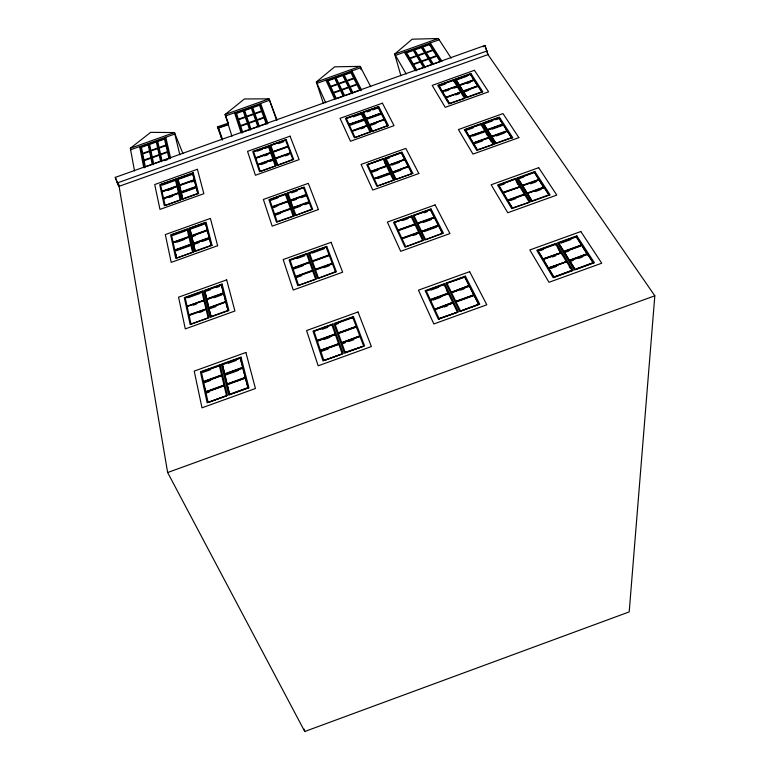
<?xml version="1.0" encoding="UTF-8"?>
<svg xmlns="http://www.w3.org/2000/svg" width="770" height="770" viewBox="0 0 770 770"><rect width="100%" height="100%" fill="white"/><g stroke="black" fill="none" stroke-linecap="round" stroke-linejoin="round"><path stroke-width="1.16" d="M483.194 46.845L484.956 45.459L487.968 54.603L118.811 186.407L115.182 177.418L484.956 45.459L487.968 54.603L654.818 295.796L629.196 611.9L304.756 731.5L167.639 472.53L118.724 184.145M134.529 170.988L130.332 148.263L150.67 132.353L174.424 132.555L182.923 153.49M167.639 472.53L654.818 295.796M201.374 371.92L219.44 365.75L201.374 371.92L208.102 402.392L226.524 395.722L219.306 365.442M241.674 368.05L224.734 374.172L222.328 364.354L240.24 357.886L242.81 367.646L240.24 357.886M314.016 331.244L331.87 324.796L314.016 331.244L323.881 360.514L341.149 354.267M345.316 352.756L334.873 323.708L352.718 317.269L363.652 346.125L345.201 352.439L362.574 346.519M426.176 290.742L443.953 284.322L457.418 312.206L439.15 318.819L426.176 290.742L426.474 291.695M469.238 285.834L464.801 277.142L446.947 283.235L464.714 276.825L469.142 285.516L451.316 292.311L469.142 285.516M537.864 250.404L555.565 244.013L560.868 252.724L543.023 259.172L537.864 250.404L543.023 259.172M558.77 243.917L558.548 242.935L576.239 236.554L581.716 245.197L576.307 236.881L558.625 243.262L563.881 251.636L580.609 245.591M224.734 374.172L222.463 364.662L240.365 358.194M334.989 324.026L352.824 317.587M426.272 291.06L444.049 284.64M537.941 250.731L555.642 244.34M202.905 372.43L210.749 369.6M228.324 363.257L236.149 360.427M322.178 329.358L327.75 327.346M338.559 323.448L335.219 324.651L334.873 323.708M430.911 290.088L438.688 287.287M540.309 250.587L543.63 249.384M560.984 243.118L570.926 239.528M224.599 373.864L242.675 367.338M542.946 258.845L560.868 252.724M558.548 242.935L563.813 251.309L581.648 244.86M203.607 381.805L220.557 375.683M317.23 340.754L335.239 334.247M338.271 333.15L356.26 326.653M430.372 299.877L448.294 293.399M203.559 381.93L221.654 375.394M244.331 378.089L227.16 384.288L224.705 374.287L242.781 367.752L245.13 376.626M317.25 340.85L335.268 334.344M338.3 333.246L356.308 326.74M430.449 299.954L448.39 293.466M474.33 296.123L469.344 285.901L451.509 292.696L469.431 286.219L473.945 295.074L455.869 301.609M543.168 259.221L561.032 252.772L566.431 261.636L548.423 268.153L543.168 259.221L548.423 268.153M564.044 251.684L581.889 245.235L587.404 253.705L569.473 260.539L564.044 251.684L569.473 260.539M203.703 382.238L221.789 375.702L221.558 374.971L203.463 381.506L203.973 382.854M227.16 384.288L224.84 374.595L242.916 368.07M317.365 341.168L335.383 334.661M356.414 327.058L338.415 333.564L338.155 332.842L356.154 326.336L356.635 327.693M430.546 300.271L448.486 293.793M543.245 259.548L561.109 253.099M564.112 252.011L581.956 245.563L587.481 254.033M205.109 382.44L210.759 380.399M226.236 374.807L238.662 370.322M324.353 339.358L329.983 337.318M432.99 300.098L440.825 297.268M460.653 290.107L464.012 288.894M552.331 256.978L555.671 255.775M565.382 252.262L568.722 251.058M227.025 383.98L245.274 377.387L242.781 367.752M331.87 324.796L338.579 343.651L320.407 350.225L320.897 351.592L328.386 348.887M473.858 294.756L455.773 301.291L456.061 302.013L474.147 295.468L478.748 304.487L474.06 295.141L455.965 301.686M548.346 267.825L566.431 261.636M569.396 260.212L587.404 253.705M205.831 392.007L224.089 385.404M338.694 343.969L320.522 350.543L338.733 344.065L342.226 353.873L323.881 360.514M341.764 342.862L359.811 335.98L341.649 342.544L342.14 343.911L345.345 342.756M224.051 385.529L205.792 392.132L206.206 393.056L209.43 391.892M227.131 384.413L245.38 377.82L248.046 387.945L229.633 394.606L227.131 384.413L227.535 385.347M341.793 342.958L359.965 336.394L341.909 343.276M548.567 268.21L566.595 261.694L572.033 270.386L553.919 277.296L548.567 268.21L553.919 277.296M573.236 260.356L569.858 261.579L569.636 260.587L587.654 254.081L593.275 262.705L576.239 269.221M205.927 392.44L224.185 385.837L223.945 385.096L205.696 391.699L206.11 392.623M245.274 377.387L245.515 378.128L227.266 384.721L229.633 394.606M320.667 350.956L338.848 344.382L338.579 343.651M453.01 303.111L434.906 309.656L452.914 302.793L453.193 303.755M548.644 268.538L566.595 261.694M348.55 341.591L353.892 339.666M444.146 307.028L447.543 305.806M551.05 268.374L556.681 266.343M578.857 258.325L582.236 257.103M229.499 394.288L247.911 387.628M478.661 304.169L460.499 311.09L446.947 283.235M553.842 276.969L572.033 270.386M569.636 260.587L575.094 269.279L593.275 262.705M461.567 310.705L477.669 304.882M211.192 245.322L209.401 238.19L193.52 243.888L195.185 251.058L211.192 245.322L209.276 237.901M293.216 216.226L277.142 221.654L269.76 199.719L285.343 194.136L285.66 195.012M392.758 172.432L408.524 166.782L412.008 173.606L396.117 179.304L385.828 158.129L401.343 152.566L405.126 160.372M477.371 149.823L493.281 144.442L489.094 137.551L473.281 143.201L465.244 129.668L480.711 124.134L489.171 137.859L473.377 143.191L477.448 150.131L473.454 143.499M491.972 137.522L491.741 136.608L495.88 143.181L511.704 137.503L511.925 138.427L498.777 117.656L483.319 123.19L487.4 129.87L503.079 124.259L507.334 130.996M201.865 291.714L208.121 317.914L190.999 324.083L185.175 297.711L201.865 291.714L202.25 292.61M207.12 300.194L204.676 290.694L221.356 284.698L225.831 301.878L208.834 308.048L211.009 316.874L206.735 299.299L223.589 293.187M306.672 254.023L315.633 279.202L298.587 285.343L290.049 260L306.672 254.023L290.165 260.308M335.441 271.723L318.511 278.163L309.473 253.012L326.085 247.045L335.547 272.031M394.5 222.443L411.055 216.486L422.615 240.327L405.732 246.756L394.5 222.443L411.151 216.794M434.319 217.371L430.478 209.844L413.846 215.484L430.392 209.536L438.4 225.36M498.546 185.031L503.214 192.981L519.846 186.995L503.022 192.654L498.623 185.339L515.034 179.102L529.356 202.231L512.358 208.006L507.805 200.431M544.178 187.976L539.193 179.689L522.445 185.666L517.892 178.409L534.293 172.172L539.058 179.689L534.293 172.172M185.31 298.009L201.99 292.013M221.481 285.006L204.81 290.993L206.784 299.232M309.579 253.32L326.085 247.045M498.623 185.339L515.034 179.102M517.892 178.409L534.361 172.49M187.793 297.807L200.027 293.409M210.614 289.597L205.061 291.589L204.676 290.694M216.168 287.595L219.508 286.401M297.028 258.518L304.785 255.736M312.014 253.128L324.189 248.758M402.508 220.586L408.023 218.603M424.049 212.847L427.35 211.654M500.972 185.175L504.273 183.992M520.231 178.255L523.533 177.071M206.649 298.933L223.464 292.879L221.356 284.698M434.232 217.063L417.552 223.059L417.831 223.993M502.945 192.336L519.644 186.677M517.815 178.101L522.368 185.349L538.981 179.372M204.031 300.618L187.072 306.373L203.944 300.252L204.291 301.214M292.85 268.316L309.598 262.243M312.437 261.271L329.194 255.245M414.895 224.407L398.042 230.076L414.732 224.07L414.992 224.725L398.302 230.731M417.638 223.367L434.405 217.39L442.548 233.493L438.476 225.389L421.575 231.414L438.303 225.052M223.464 292.879L223.685 293.543L206.87 299.597L208.872 307.981M292.956 268.624L309.723 262.589L309.482 261.935L292.725 267.97L293.187 269.231L303.245 265.611M329.3 255.553L312.553 261.579L312.312 260.924L329.06 254.899L329.512 256.16M417.812 223.704L434.492 217.708M527.488 193.694L532.205 201.211L527.412 193.376L544.246 187.668L549.106 195.118L544.178 187.341L527.286 193.366L522.57 185.676L539.26 180.007L544.034 187.341M193.068 305.257L196.437 304.044M213.848 297.778L221.693 294.958M423.548 222.328L431.335 219.527M530.549 183.828L536.084 181.845M208.747 307.673L225.706 301.57M507.613 200.104L524.38 194.069L524.659 194.714L507.892 200.749L503.137 192.664M527.209 193.049L543.966 187.023M295.699 276.786L312.591 270.645M315.459 269.673L332.351 263.59M401.901 238.498L418.813 232.473M524.582 194.396L507.69 200.421L503.214 192.981M189.122 315.488L206.1 309.376M208.968 308.347L225.803 301.946L228.113 310.714L225.928 302.244M295.805 277.094L312.716 271.002L312.476 270.337L295.574 276.42L296.036 277.7L301.667 275.67M332.467 263.898L315.565 269.981L315.325 269.317L332.217 263.234L332.678 264.514M418.899 232.781L402.065 238.844L401.805 238.19L418.639 232.126L419.092 233.406M421.739 231.76L438.573 225.706M199.574 312.428L202.962 311.205M210.354 308.549L216.004 306.508M323.669 267.758L329.3 265.727M413.48 235.428L416.839 234.215M424.174 231.577L436.503 227.14M510.279 200.585L515.871 198.573M535.458 191.518L541.041 189.507M210.884 316.576L227.987 310.416M442.452 233.185L425.579 239.605L413.846 215.484M532.128 200.883L549.029 194.8M251.983 128.831L257.902 126.723L255.823 120.803L248.97 123.248L251.001 129.187M358.868 90.696L352.968 92.795L350.177 87.145L357.011 84.71L359.85 90.34M164.597 160.67L167.725 159.554M117.175 182.981L487.092 50.936M175.319 179.468L180.238 200.056L165.107 205.465L160.526 184.762L175.319 179.468L175.676 180.315L161.941 185.224M194.338 180.007L196.215 187.1L181.2 192.471L182.798 199.141L177.822 178.582L192.606 173.298L192.952 174.135L179.227 179.044M253.551 151.517L268.403 146.541L253.551 151.517L260.26 171.431L275.342 166.031L268.297 146.252M270.78 145.366L285.526 140.102L292.86 159.438L277.883 165.126L270.78 145.366L285.526 140.102M346.25 118.397L360.938 113.151L370.004 131.843L355.066 137.512L346.25 118.397L361.034 113.44M381.208 113.219L378.195 107.309L363.421 112.266L378.108 107.02L381.516 114.066L367.781 118.975M454.05 88.136L457.216 87.01L456.985 86.125L442.153 91.438L438.621 85.393L453.261 80.167L464.512 98.368L449.459 103.421L445.897 97.501L446.128 98.387M478.353 86.866L474.224 79.965L459.392 85.278L455.734 79.281L470.364 74.055L474.281 80.6L473.05 78.713M175.445 179.747L160.526 184.762M179.487 185.32L177.937 178.861L192.721 173.577L194.387 179.997L179.439 185.329L181.431 193.039L195.368 188.053M438.698 85.691L453.338 80.455M455.811 79.58L470.441 74.343L474.128 80.013M257.026 151.247L262.291 149.361M265.448 148.235L268.605 147.109M278.461 143.586L283.716 141.709M353.305 116.848L361.207 114.018L360.938 113.151M367.078 111.919L370.466 110.716M372.719 109.908L378.368 107.887L378.108 107.02M439.978 85.874L445.609 83.863M457.082 79.762L467.217 76.143M179.372 185.041L194.271 179.718L192.606 173.298M381.121 112.93L366.414 118.513L381.342 113.488L387.656 125.856L381.256 113.19L366.414 118.513M438.621 85.393L442.076 91.149L456.899 86.163M455.734 79.281L459.315 84.979L474.06 79.714M162.008 191.557L176.975 186.225M255.746 158.052L270.617 152.749M273.109 151.844L287.961 146.541M350.485 125.163L364.229 120.245L363.835 119.109L349.031 124.403L363.96 119.379M179.554 185.609L194.454 180.286L194.271 179.718M255.852 158.341L270.713 153.028L270.511 152.47L255.65 157.773L256.064 158.909M288.067 146.829L273.215 152.133L273.013 151.575L287.864 146.262L288.269 147.397M364.046 119.668L349.156 124.673M457.062 86.423L442.307 91.697L445.82 97.53L460.768 92.179L445.974 97.79L449.459 103.421M478.035 86.009L474.291 80.263L459.546 85.528L463.184 91.322L478.132 85.971L482.01 92.102M167.687 190.498L173.019 188.592M191.489 181.99L194.685 180.854M264.553 155.877L267.739 154.741M445.628 91.149L448.785 90.023M467.072 83.487L470.229 82.361M181.008 191.894L196.023 186.523M384.317 119.196L369.504 124.817L384.451 119.466M442.23 91.399L445.743 97.241L460.681 92.217M459.7 86.125L459.469 85.239L463.107 91.024L477.968 85.711M163.519 198.468L178.592 193.087M181.075 192.182L196.138 186.812L197.928 193.722L196.215 187.1M257.979 164.693L272.955 159.342M275.477 158.428L290.444 153.076M352.073 131.054L367.03 125.693M163.635 198.747L178.659 193.376L178.476 192.798L163.452 198.169L163.875 199.315M352.198 131.323L367.117 125.991M384.548 119.754L369.542 124.798M169.246 197.399L172.461 196.244M261.502 164.405L266.853 162.489M270.058 161.344L273.263 160.198M285.41 155.858L288.615 154.712M360.909 128.859L364.104 127.714M370.88 125.289L376.203 123.392M455.686 94.97L458.872 93.825M468.805 90.273L463.502 92.169L463.271 91.284L467.043 97.463L463.347 91.582L478.209 86.269L481.375 91.13M182.673 198.852L197.803 193.443M387.57 125.568L372.632 131.227L363.421 112.266M466.967 97.164L481.933 91.803M171.479 234.937L187.235 229.614L171.479 234.937L176.59 258.075L192.606 252.319L190.719 244.562M195.301 235.591L191.923 236.804L189.747 228.382L205.378 222.78L205.734 223.656M287.97 193.193L303.544 187.611L311.744 209.238L295.901 215.263L287.97 193.193L303.544 187.611M367.685 164.626L383.21 159.063L393.441 180.267L377.541 185.974L367.685 164.626L383.21 159.063M269.875 200.008L285.449 194.425M385.914 158.428L401.43 152.864L404.799 159.477M480.788 124.432L465.33 129.976L469.19 136.396L484.946 131.093L469.353 136.675M483.396 123.498L498.844 117.964L502.964 124.288M172.961 235.399L185.243 231M204.618 224.051L190.113 229.248L189.747 228.382M277.874 197.803L270.087 200.595L269.76 199.719M291.628 192.875L297.181 190.883M389.418 157.831L386.097 159.024L385.828 158.129M473.213 127.81L465.484 130.582L465.244 129.668M484.648 123.71L492.377 120.938M495.688 119.754L498.999 118.57M191.48 235.61L207.226 229.96L205.378 222.78M404.712 159.178L389.168 165.078L404.943 159.765L408.369 166.484L404.856 159.467L389.168 165.078M469.103 136.088L484.773 130.804M483.319 123.19L487.323 129.562L502.897 123.98M173.135 242.531L188.9 236.881M191.605 235.899L189.872 228.671L205.494 223.069L207.351 230.249L191.557 235.928L193.684 244.148M272.224 207.015L287.922 201.374M290.579 200.431L306.267 194.81M370.89 171.633L386.579 166.022M207.226 229.96L207.428 230.577L191.682 236.217L193.443 243.561M290.685 200.729L306.373 195.108M503.147 124.567L487.574 130.149L491.635 136.617L507.449 130.967L511.704 137.503M176.888 242.194L184.762 239.364M273.668 207.496L277.036 206.293M293.139 200.518L296.498 199.315M300.983 197.707L306.585 195.696L306.152 194.502L290.463 200.123L290.896 201.316M372.333 172.124L377.916 170.122M391.728 165.175L399.543 162.374M472.857 136.088L485.1 131.699M492.174 129.167L502.184 125.577M190.642 244.234L174.751 249.932L174.944 250.548L190.835 244.85L187.11 229.325M193.318 243.272L209.199 237.574L207.313 230.278M408.283 166.185L392.613 172.133L408.437 166.484L411.911 173.308M469.276 136.377L473.204 142.902L488.911 137.262M487.497 129.841L491.558 136.319L507.266 130.688M174.819 250.26L190.758 244.523M195.185 251.058L193.395 243.599L209.315 237.872L207.428 230.577M274.717 214.435L290.55 208.737M293.216 207.794L309.049 202.125M374.191 178.746L390.005 173.086M274.823 214.734L290.656 209.055L290.434 208.439L274.611 214.118L275.044 215.321L280.694 213.29M176.253 250.75L190.026 245.813M199.055 242.569L193.761 244.475L193.395 243.599M202.231 241.434L209.642 238.777L209.199 237.574M294.669 208.285L300.319 206.254M304.843 204.637L308.231 203.424M377.897 178.438L390.284 173.991M400.824 170.209L392.941 173.038L392.671 172.133M474.734 143.701L482.588 140.891M496.457 135.915L504.302 133.095M130.332 148.263L174.424 132.555L179.853 154.809M451.143 58.116L438.322 38.5L394.673 54.054L400.891 75.701M130.611 149.784L174.79 134.038M225.552 115.943L269.567 100.254M316.951 83.362L360.822 67.731M395.443 55.392L439.179 39.799M227.824 124.374L217.737 127.83L217.448 126.886L228.642 123.046M221.904 139.534L218.449 128.118L228.546 124.663M438.322 38.5L412.162 39.203L394.673 54.054L406.223 74.026M511.781 137.811L507.526 131.275L491.818 136.906L495.88 143.181M593.343 263.042L587.722 254.408L569.713 260.924L574.564 268.643M474.445 80.85L476.938 84.69M506.285 129.774L507.488 131.603M539.404 180.642L543.582 187.062M582.717 247.16L586.394 252.81M430.266 42.976L441.961 61.311M440.642 60.926L429.804 43.909L405.597 52.533L416.454 70.792M522.647 185.994L526.699 192.442M486.255 133.556L487.41 135.405M489.913 139.418L491.087 141.295M516.959 182.769L518.095 184.579M558.115 248.72L560.435 252.454M569.232 266.545L570.445 268.48M421.739 46.778L432.384 63.881M413.673 49.655L424.732 67.837M507.892 200.749L512.358 208.006M404.365 52.206L415.357 70.734M370.707 86.702L360.119 66.374L334.652 66.817L316.335 81.976L323.352 103.373M351.88 70.917L361.525 89.946M360.832 90.639L351.351 71.87L327.077 80.523L335.441 98.464M343.256 74.757L352.535 93.603M384.865 162.816L386.251 165.675M446.6 290.146L448.486 294.044M335.171 77.635L343.738 95.509M325.903 80.176L334.883 99.455M325.71 102.766L316.335 81.976L360.119 66.374L361.149 69.772M208.102 402.392L226.524 395.722M118.811 186.407L115.356 177.36M187.12 306.306L203.944 300.252M189.305 315.719L188.91 314.815L206.013 309.011M189.391 316.095L188.997 315.19L205.975 309.078L206.36 309.983M185.175 297.711L185.57 298.606M277.094 120.11L269.028 98.839L244.408 98.964L225.1 114.499L231.934 136.223M228.449 123.373L225.1 114.499L269.028 98.839L276.546 120.072M290.049 260L290.386 260.914M317.606 341.793L317.115 340.446L335.123 333.939L335.614 335.287M260.597 103.45L267.883 123.364M218.449 128.118L222.116 138.138M217.448 126.886L222.299 140.13M267.142 124.076L259.981 104.441L235.62 113.123L242.155 132.989M309.473 253.012L309.8 253.927M285.343 194.136L293.101 215.927M251.867 107.328L258.816 127.04M352.718 317.269L353.045 318.212M243.744 110.225L250.491 130.015M234.532 112.738L241.145 132.912M352.381 131.911L351.977 130.765L366.895 125.433L367.3 126.569M398.206 230.413L398.485 231.347M430.748 300.916L430.266 299.559L448.198 293.081L448.669 294.438M411.055 216.486L411.334 217.419M439.343 319.463L439.054 318.491L457.418 312.206M421.652 231.452L421.931 232.386M401.343 152.566L401.603 153.471M443.953 284.322L444.232 285.285M408.437 166.484L408.697 167.388M430.392 209.536L430.661 210.47M469.344 285.901L469.613 286.873M442.076 91.149L442.461 92.284M453.261 80.167L453.492 81.043M473.204 142.902L473.444 143.817M194.454 180.286L195.859 185.724M223.685 293.543L225.831 301.878M245.515 378.128L248.046 387.945M470.364 74.055L470.586 74.94M480.711 124.134L480.942 125.038M487.323 129.562L487.728 130.756M210.499 314.285L211.009 316.412M304.208 729.161L304.756 731.5M165.781 137.243L170.613 158.081M169.814 158.803L165.078 138.263L140.631 146.974L144.741 167.754M555.565 244.013L555.786 244.995M561.032 252.772L561.253 253.754M544.178 187.341L544.39 188.303M156.936 141.17L161.459 161.787M175.906 254.35L176.369 256.506M205.157 388.282L205.638 390.448M576.239 236.554L576.451 237.535M587.654 254.081L587.866 255.072M148.783 144.067L153.105 164.77M139.63 146.57L143.769 167.658M245.89 352.467L194.223 371.111L202 407.831L255.438 388.503L245.89 352.467M358.012 311.985L306.566 330.551L318.183 365.798L371.381 346.558L358.012 311.985M469.661 271.675L418.437 290.165L433.847 323.958L486.813 304.795L469.661 271.675M580.83 231.539L529.827 249.952L549.01 282.292L601.745 263.215L580.83 231.539M220.066 364.711L200.421 371.814L207.169 402.845L227.381 395.539L220.066 364.711M240.991 357.155L221.365 364.248L228.719 395.048L248.912 387.743L240.991 357.155M332.582 324.083L313.024 331.148L323.015 360.938L343.141 353.661L332.582 324.083M353.42 316.557L333.872 323.621L344.469 353.18L364.576 345.903L353.42 316.557M444.627 283.63L425.146 290.665L438.361 319.223L458.4 311.966L444.627 283.63M465.369 276.132L445.907 283.168L459.719 311.494L479.739 304.246L465.369 276.132M556.19 243.339L536.786 250.346L553.197 277.681L573.149 270.463L556.19 243.339M576.846 235.88L557.47 242.877L574.468 269.981L594.401 262.772L576.846 235.88M452.722 302.389L434.713 309.261L452.722 302.389M193.337 252.088L175.762 258.393L170.651 234.879L187.793 228.738L193.337 252.088M212.048 245.37L194.492 251.675L188.919 228.334L206.052 222.203L212.048 245.37M293.986 215.975L276.488 222.251L268.913 199.68L285.988 193.559L293.986 215.975M312.63 209.286L295.141 215.562L287.114 193.155L304.179 187.043L312.63 209.286M394.259 179.997L376.819 186.253L366.799 164.607L383.816 158.505L394.259 179.997M412.836 173.337L395.405 179.583L384.933 158.1L401.94 152.017L412.836 173.337M494.147 144.154L476.784 150.391L464.329 129.658L481.279 123.585L494.147 144.154M512.656 137.522L495.293 143.749L482.395 123.181L499.335 117.117L512.656 137.522M217.631 245.717L171.2 262.378L165.319 234.571L210.403 218.42L217.631 245.717M318.424 209.546L272.176 226.149L263.369 199.44L308.298 183.347L318.424 209.546M418.832 173.519L372.757 190.055L361.072 164.434L405.829 148.408L418.832 173.519M518.865 137.628L472.963 154.096L458.4 129.562L502.993 113.594L518.865 137.628M226.669 279.866L178.563 297.162L185.291 328.896L234.917 311.013L226.669 279.866M331.09 242.319L283.177 259.548L293.216 290.021L342.64 272.214L331.09 242.319M435.098 204.926L387.368 222.087L400.698 251.309L449.93 233.57L435.098 204.926M538.692 167.677L491.154 184.771L507.757 212.751L556.777 195.089L538.692 167.677M202.587 291.06L184.299 297.634L190.123 324.459L208.911 317.702L202.587 291.06M222.068 284.053L203.79 290.627L210.143 317.25L228.911 310.493L222.068 284.053M307.346 253.388L289.125 259.942L297.769 285.699L316.48 278.961L307.346 253.388M326.75 246.41L308.549 252.955L317.712 278.519L336.394 271.791L326.75 246.41M411.69 215.87L393.547 222.395L404.981 247.093L423.606 240.384L411.69 215.87M431.017 208.92L412.893 215.436L424.838 239.942L443.453 233.233L431.017 208.92M515.63 178.496L497.555 184.993L511.752 208.641L530.299 201.952L515.63 178.496M534.88 171.575L516.824 178.062L531.521 201.519L550.059 194.839L534.88 171.575M152.267 164.424L145.338 166.898L144.096 160.66L150.978 158.206L152.267 164.424M160.622 161.44L153.682 163.914L152.383 157.696L159.265 155.242L160.622 161.44M168.967 158.456L162.037 160.93L160.67 154.741L167.552 152.287L168.967 158.456M249.586 129.697L242.675 132.161L240.712 126.193L247.565 123.749L249.586 129.697M266.228 123.758L259.317 126.222L257.228 120.303L264.081 117.858L266.228 123.758M343.266 96.26L336.384 98.714L333.718 93.016L340.552 90.581L343.266 96.26M351.563 93.305L344.681 95.759L341.947 90.08L348.781 87.636L351.563 93.305M423.712 67.558L416.849 70.003L413.577 64.526L420.391 62.091L423.712 67.558M431.97 64.603L425.117 67.057L421.787 61.6L428.592 59.165L431.97 64.603M440.238 61.658L433.385 64.102L429.987 58.674L436.802 56.239L440.238 61.658M197.399 169.285L154.722 184.53L159.987 209.392L203.858 193.694L197.399 169.285M290.069 136.174L247.536 151.372L255.409 175.252L299.126 159.611L290.069 136.174M382.411 103.19L340.032 118.33L350.485 141.237L394.048 125.654L382.411 103.19M474.436 70.311L432.201 85.403L445.224 107.348L488.623 91.823L474.436 70.311M175.974 178.929L159.746 184.723L164.318 205.744L180.921 199.805L175.974 178.929M193.251 172.759L177.042 178.553L182.018 199.411L198.612 193.472L193.251 172.759M268.913 145.722L252.743 151.498L259.519 171.691L276.064 165.771L268.913 145.722M286.132 139.572L269.972 145.347L277.152 165.377L293.688 159.467L286.132 139.572M361.525 112.632L345.412 118.388L354.373 137.753L370.861 131.863L361.525 112.632M378.686 106.51L362.583 112.256L371.949 131.468L388.427 125.577L378.686 106.51M453.809 79.666L437.764 85.403L448.9 103.95L465.321 98.069L453.809 79.666M470.913 73.554L454.868 79.281L466.408 97.684L482.829 91.813L470.913 73.554M176.85 185.945L161.941 191.268L162.124 191.836L177.042 186.513L176.85 185.945M272.85 159.053L257.883 164.405L258.085 164.972L273.061 159.621L272.85 159.053M290.338 152.806L275.381 158.148L275.583 158.716L290.55 153.365L290.338 152.806M188.823 236.563L173.067 242.213L173.26 242.82L189.025 237.17L188.823 236.563M287.816 201.076L272.118 206.707L272.33 207.313L288.038 201.682L287.816 201.076M386.434 165.723L370.793 171.335L371.025 171.931L386.675 166.32L386.434 165.723M308.924 201.807L293.11 207.486L293.332 208.093L309.145 202.423L308.924 201.807M389.861 172.788L374.095 178.438L374.326 179.044L390.101 173.385L389.861 172.788M148.215 144.895L141.439 147.301L142.642 153.345L149.457 150.91L148.215 144.895M156.368 141.988L149.601 144.394L150.862 150.41L157.677 147.984L156.368 141.988M164.52 139.081L157.754 141.488L159.072 147.484L165.887 145.049L164.52 139.081M243.243 111.015L236.496 113.421L238.402 119.196L245.197 116.77L243.243 111.015M251.367 108.118L244.629 110.524L246.593 116.28L253.378 113.854L251.367 108.118M259.49 105.23L252.753 107.627L254.774 113.354L261.569 110.938L259.49 105.23M334.729 78.405L328.01 80.802L330.59 86.327L337.366 83.911L334.729 78.405M342.823 75.518L336.105 77.914L338.752 83.41L345.518 81.004L342.823 75.518M350.928 72.63L344.209 75.027L346.904 80.504L353.671 78.097L350.928 72.63M413.288 50.406L406.589 52.793L409.746 58.096L416.503 55.69L413.288 50.406M421.363 47.528L414.664 49.915L417.889 55.199L424.636 52.793L421.363 47.528M429.439 44.65L422.74 47.037L426.022 52.293L432.759 49.896L429.439 44.65M149.582 151.488L142.758 153.923L143.98 160.064L150.853 157.609L149.582 151.488M157.802 148.562L150.978 150.997L152.258 157.109L159.13 154.655L157.802 148.562M166.022 145.626L159.207 148.061L160.545 154.154L167.417 151.7L166.022 145.626M245.389 117.329L238.584 119.754L240.519 125.626L247.372 123.181L245.389 117.329M253.58 114.412L246.775 116.828L248.777 122.68L255.621 120.236L253.58 114.412M261.771 111.486L254.966 113.912L257.026 119.735L263.879 117.29L261.771 111.486M337.616 84.44L330.84 86.856L333.468 92.467L340.292 90.032L337.616 84.44M345.778 81.533L339.002 83.949L341.688 89.532L348.512 87.097L345.778 81.533M353.94 78.617L347.164 81.033L349.917 86.606L356.741 84.171L353.94 78.617M416.811 56.2L410.054 58.607L413.269 64.006L420.074 61.571L416.811 56.2M424.953 53.303L418.197 55.71L421.469 61.08L428.274 58.655L424.953 53.303M433.087 50.397L426.339 52.803L429.67 58.154L436.475 55.729L433.087 50.397"/></g></svg>
